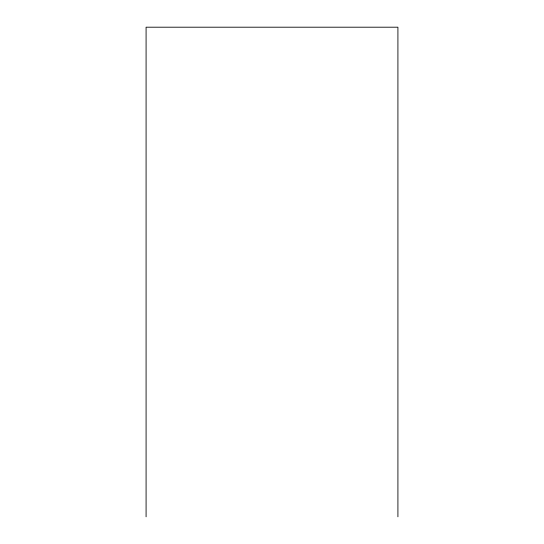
<?xml version="1.0" encoding="UTF-8"?>
<svg xmlns="http://www.w3.org/2000/svg" width="544" height="544" viewBox="0 0 544 544"><rect width="100%" height="100%" fill="white"/><g stroke="black" fill="none" stroke-linecap="round" stroke-linejoin="round"><path stroke-width="0.82" d="M397.916 516.8L397.916 27.2L146.084 27.2L146.084 516.8"/></g></svg>
